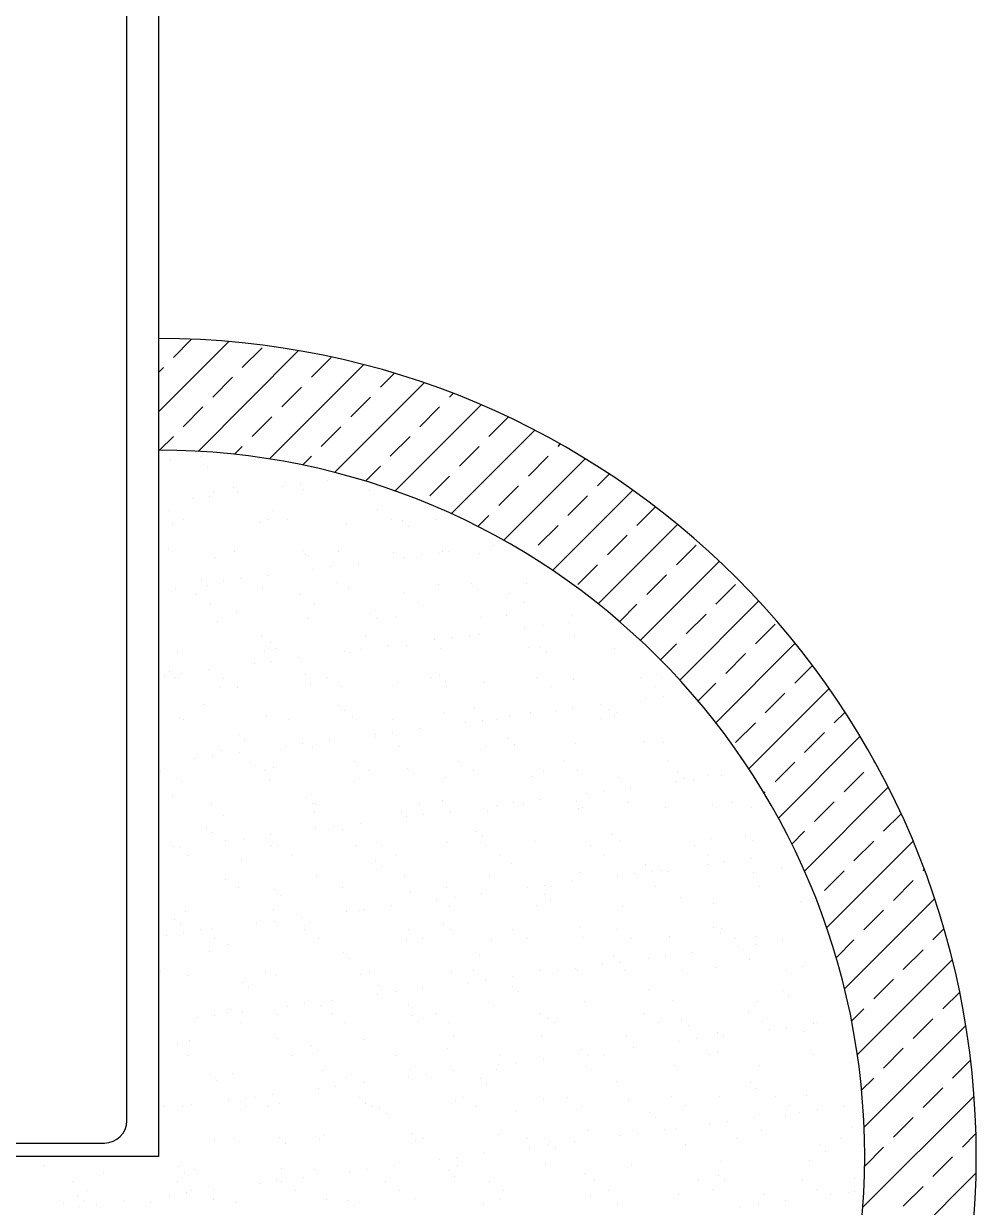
# Model space of a CAD drawing. Header units: inches. Extents: x 11.4 to 53.9, y 13.7 to 38.5.
# Drawn here: x 15.024 to 15.878, y 19.612 to 20.672 of the extents above; entities that cross this region are included whole.
import ezdxf

# ---------------------------------------------------------------- set-up
doc = ezdxf.new("R2010")
doc.units = ezdxf.units.IN
doc.header["$MEASUREMENT"] = 0
doc.layers.add('02', color=2, linetype='Continuous')
doc.layers.add('4', color=4, linetype='Continuous')

msp = doc.modelspace()

# ---------------------------------------------------------------- linework, layer by layer
at = {"layer": '02'}
for p, q in [((15.1167, 19.6892), (15.1167, 20.7411)), ((15.1584, 20.3727), (15.1748, 20.3891)), ((15.1451, 20.3241), (15.2081, 20.387)), ((15.1805, 20.2887), (15.2706, 20.3789)), ((15.2202, 20.3638), (15.2379, 20.3815)), ((15.2444, 20.2819), (15.3288, 20.3663)), ((15.2821, 20.355), (15.2998, 20.3727)), ((15.1451, 20.3594), (15.1495, 20.3638)), ((15.344, 20.3462), (15.3564, 20.3586)), ((15.1937, 20.3373), (15.2114, 20.355)), ((15.2556, 20.3285), (15.2733, 20.3462)), ((15.3029, 20.2697), (15.3832, 20.35)), ((15.3175, 20.3196), (15.3351, 20.3373)), ((15.4058, 20.3373), (15.4091, 20.3405)), ((15.1672, 20.3108), (15.1849, 20.3285)), ((15.3571, 20.2532), (15.4342, 20.3303)), ((15.3793, 20.3108), (15.397, 20.3285)), ((15.2291, 20.302), (15.2467, 20.3196)), ((15.4412, 20.302), (15.4585, 20.3193)), ((15.2909, 20.2931), (15.3086, 20.3108)), ((15.4074, 20.2328), (15.4822, 20.3076)), ((15.1461, 20.2897), (15.1584, 20.302)), ((15.2132, 20.2861), (15.2202, 20.2931)), ((15.3528, 20.2843), (15.3705, 20.302)), ((15.4147, 20.2755), (15.4324, 20.2931)), ((15.5031, 20.2931), (15.5051, 20.2952)), ((15.1561, 20.2816), (15.1561, 20.2816)), ((15.1824, 20.284), (15.1824, 20.284)), ((15.2347, 20.2826), (15.2347, 20.2826)), ((15.2742, 20.2764), (15.2821, 20.2843)), ((15.4543, 20.209), (15.5274, 20.2821)), ((15.4766, 20.2666), (15.4942, 20.2843)), ((15.1887, 20.2739), (15.1887, 20.2739)), ((15.2821, 20.274), (15.2821, 20.274)), ((15.3305, 20.262), (15.344, 20.2755)), ((15.2963, 20.2626), (15.2963, 20.2626)), ((15.3882, 20.2489), (15.4058, 20.2666)), ((15.5384, 20.2578), (15.549, 20.2684)), ((15.1942, 20.2516), (15.1942, 20.2516)), ((15.2123, 20.2566), (15.2123, 20.2566)), ((15.2155, 20.2519), (15.2155, 20.2519)), ((15.2563, 20.2573), (15.2563, 20.2573)), ((15.2719, 20.2593), (15.2719, 20.2593)), ((15.2752, 20.2545), (15.2752, 20.2545)), ((15.3341, 20.2539), (15.3341, 20.2539)), ((15.45, 20.2401), (15.4677, 20.2578)), ((15.4981, 20.1821), (15.57, 20.254)), ((15.1755, 20.2467), (15.1755, 20.2467)), ((15.1911, 20.2487), (15.1911, 20.2487)), ((15.5119, 20.2313), (15.5296, 20.2489)), ((15.5738, 20.2224), (15.5903, 20.239)), ((15.1547, 20.2358), (15.1547, 20.2358)), ((15.2481, 20.236), (15.2481, 20.236)), ((15.3416, 20.2362), (15.3416, 20.2362)), ((15.4313, 20.2213), (15.4412, 20.2313)), ((15.158, 20.2238), (15.158, 20.2238)), ((15.1674, 20.2278), (15.1674, 20.2278)), ((15.2365, 20.2248), (15.2365, 20.2248)), ((15.2439, 20.2276), (15.2439, 20.2276)), ((15.2608, 20.2279), (15.2608, 20.2279)), ((15.3133, 20.2245), (15.3133, 20.2245)), ((15.3542, 20.2281), (15.3542, 20.2281)), ((15.3639, 20.2266), (15.3639, 20.2266)), ((15.3695, 20.2215), (15.3695, 20.2215)), ((15.3943, 20.2274), (15.3943, 20.2274)), ((15.4854, 20.2047), (15.5031, 20.2224)), ((15.5389, 20.1522), (15.61, 20.2233)), ((15.5473, 20.1959), (15.5649, 20.2136)), ((15.1537, 20.2013), (15.1537, 20.2013)), ((15.2129, 20.1987), (15.2129, 20.1987)), ((15.2738, 20.2002), (15.2738, 20.2002)), ((15.2771, 20.1967), (15.2771, 20.1967)), ((15.3063, 20.1989), (15.3063, 20.1989)), ((15.3556, 20.1977), (15.3556, 20.1977)), ((15.3956, 20.1976), (15.3956, 20.1976)), ((15.3998, 20.1991), (15.3998, 20.1991)), ((15.4047, 20.1992), (15.4047, 20.1992)), ((15.4324, 20.1973), (15.4324, 20.1973)), ((15.4454, 20.2045), (15.4454, 20.2045)), ((15.6091, 20.1871), (15.6268, 20.2047)), ((15.1961, 20.1938), (15.1961, 20.1938)), ((15.2793, 20.1952), (15.2793, 20.1952)), ((15.3239, 20.1885), (15.3239, 20.1885)), ((15.3647, 20.1939), (15.3647, 20.1939)), ((15.3803, 20.1959), (15.3803, 20.1959)), ((15.5208, 20.1694), (15.5384, 20.1871)), ((15.5769, 20.1195), (15.6477, 20.1902)), ((15.2432, 20.1779), (15.2432, 20.1779)), ((15.2839, 20.1833), (15.2839, 20.1833)), ((15.2995, 20.1853), (15.2995, 20.1853)), ((15.5826, 20.1605), (15.6003, 20.1782)), ((15.1599, 20.166), (15.1599, 20.166)), ((15.1836, 20.1739), (15.1836, 20.1739)), ((15.1891, 20.1689), (15.1891, 20.1689)), ((15.2032, 20.1726), (15.2032, 20.1726)), ((15.2188, 20.1747), (15.2188, 20.1747)), ((15.2384, 20.167), (15.2384, 20.167)), ((15.3054, 20.1713), (15.3054, 20.1713)), ((15.3152, 20.1667), (15.3152, 20.1667)), ((15.3962, 20.1696), (15.3962, 20.1696)), ((15.4254, 20.1702), (15.4254, 20.1702)), ((15.431, 20.1652), (15.431, 20.1652)), ((15.4747, 20.1706), (15.4747, 20.1706)), ((15.6445, 20.1517), (15.6622, 20.1694)), ((15.1789, 20.1607), (15.1789, 20.1607)), ((15.2724, 20.1609), (15.2724, 20.1609)), ((15.3658, 20.161), (15.3658, 20.161)), ((15.4592, 20.1612), (15.4592, 20.1612)), ((15.6121, 20.0839), (15.6829, 20.1547)), ((15.1916, 20.1526), (15.1916, 20.1526)), ((15.2152, 20.1449), (15.2152, 20.1449)), ((15.285, 20.1528), (15.285, 20.1528)), ((15.3352, 20.1439), (15.3352, 20.1439)), ((15.3784, 20.153), (15.3784, 20.153)), ((15.4719, 20.1531), (15.4719, 20.1531)), ((15.5583, 20.1362), (15.5738, 20.1517)), ((15.198, 20.136), (15.198, 20.136)), ((15.279, 20.1389), (15.279, 20.1389)), ((15.3408, 20.1388), (15.3408, 20.1388)), ((15.3575, 20.1399), (15.3575, 20.1399)), ((15.4343, 20.1395), (15.4343, 20.1395)), ((15.4571, 20.1413), (15.4571, 20.1413)), ((15.5131, 20.1358), (15.5131, 20.1358)), ((15.5153, 20.1425), (15.5153, 20.1425)), ((15.618, 20.1252), (15.6357, 20.1429)), ((15.6799, 20.1164), (15.6975, 20.134)), ((15.2371, 20.1236), (15.2371, 20.1236)), ((15.3306, 20.1238), (15.3306, 20.1238)), ((15.424, 20.124), (15.424, 20.124)), ((15.4324, 20.1251), (15.4324, 20.1251)), ((15.4731, 20.1305), (15.4731, 20.1305)), ((15.4887, 20.1325), (15.4887, 20.1325)), ((15.5174, 20.1241), (15.5174, 20.1241)), ((15.2451, 20.1176), (15.2451, 20.1176)), ((15.2506, 20.1125), (15.2506, 20.1125)), ((15.3516, 20.1145), (15.3516, 20.1145)), ((15.3669, 20.1149), (15.3669, 20.1149)), ((15.3923, 20.1199), (15.3923, 20.1199)), ((15.3981, 20.1118), (15.3981, 20.1118)), ((15.408, 20.1219), (15.408, 20.1219)), ((15.4766, 20.1128), (15.4766, 20.1128)), ((15.4869, 20.1139), (15.4869, 20.1139)), ((15.5534, 20.1124), (15.5534, 20.1124)), ((15.5948, 20.1021), (15.6091, 20.1164)), ((15.6444, 20.0456), (15.7156, 20.1168)), ((15.1618, 20.1082), (15.1618, 20.1082)), ((15.2403, 20.1092), (15.2403, 20.1092)), ((15.2708, 20.1039), (15.2708, 20.1039)), ((15.3116, 20.1092), (15.3116, 20.1092)), ((15.3171, 20.1089), (15.3171, 20.1089)), ((15.3272, 20.1113), (15.3272, 20.1113)), ((15.4925, 20.1088), (15.4925, 20.1088)), ((15.6533, 20.0898), (15.671, 20.1075)), ((15.1549, 20.0912), (15.1549, 20.0912)), ((15.1901, 20.0932), (15.1901, 20.0932)), ((15.2308, 20.0986), (15.2308, 20.0986)), ((15.2465, 20.1006), (15.2465, 20.1006)), ((15.7152, 20.081), (15.7311, 20.0969)), ((15.1501, 20.088), (15.1501, 20.088)), ((15.1604, 20.0862), (15.1604, 20.0862)), ((15.1657, 20.09), (15.1657, 20.09)), ((15.2032, 20.0856), (15.2032, 20.0856)), ((15.2767, 20.0886), (15.2767, 20.0886)), ((15.2809, 20.0811), (15.2809, 20.0811)), ((15.2966, 20.0857), (15.2966, 20.0857)), ((15.3594, 20.0821), (15.3594, 20.0821)), ((15.39, 20.0859), (15.39, 20.0859)), ((15.3967, 20.0876), (15.3967, 20.0876)), ((15.4023, 20.0825), (15.4023, 20.0825)), ((15.4362, 20.0817), (15.4362, 20.0817)), ((15.4834, 20.0861), (15.4834, 20.0861)), ((15.5172, 20.0847), (15.5172, 20.0847)), ((15.5769, 20.0862), (15.5769, 20.0862)), ((15.5957, 20.0857), (15.5957, 20.0857)), ((15.6286, 20.0651), (15.6445, 20.081)), ((15.1999, 20.0782), (15.1999, 20.0782)), ((15.2158, 20.0775), (15.2158, 20.0775)), ((15.3092, 20.0777), (15.3092, 20.0777)), ((15.4027, 20.0778), (15.4027, 20.0778)), ((15.4961, 20.078), (15.4961, 20.078)), ((15.5895, 20.0782), (15.5895, 20.0782)), ((15.6215, 20.0724), (15.6215, 20.0724)), ((15.6739, 20.0044), (15.7459, 20.0764)), ((15.6887, 20.0545), (15.7064, 20.0722)), ((15.1865, 20.0623), (15.1865, 20.0623)), ((15.3066, 20.0612), (15.3066, 20.0612)), ((15.5408, 20.0617), (15.5408, 20.0617)), ((15.5815, 20.0671), (15.5815, 20.0671)), ((15.5971, 20.0691), (15.5971, 20.0691)), ((15.1637, 20.0504), (15.1637, 20.0504)), ((15.1679, 20.0483), (15.1679, 20.0483)), ((15.2422, 20.0514), (15.2422, 20.0514)), ((15.2614, 20.0485), (15.2614, 20.0485)), ((15.3121, 20.0562), (15.3121, 20.0562)), ((15.319, 20.0511), (15.319, 20.0511)), ((15.3548, 20.0487), (15.3548, 20.0487)), ((15.4, 20.054), (15.4, 20.054)), ((15.4284, 20.0586), (15.4284, 20.0586)), ((15.4482, 20.0488), (15.4482, 20.0488)), ((15.46, 20.0511), (15.46, 20.0511)), ((15.4785, 20.055), (15.4785, 20.055)), ((15.5008, 20.0565), (15.5008, 20.0565)), ((15.5164, 20.0585), (15.5164, 20.0585)), ((15.5416, 20.049), (15.5416, 20.049)), ((15.5484, 20.0575), (15.5484, 20.0575)), ((15.5539, 20.0525), (15.5539, 20.0525)), ((15.5552, 20.0546), (15.5552, 20.0546)), ((15.6351, 20.0492), (15.6351, 20.0492)), ((15.7506, 20.0456), (15.7602, 20.0552)), ((15.3793, 20.0405), (15.3793, 20.0405)), ((15.42, 20.0458), (15.42, 20.0458)), ((15.4356, 20.0479), (15.4356, 20.0479)), ((15.6622, 20.028), (15.6799, 20.0456)), ((15.2164, 20.0349), (15.2164, 20.0349)), ((15.2219, 20.0298), (15.2219, 20.0298)), ((15.2985, 20.0298), (15.2985, 20.0298)), ((15.3382, 20.0322), (15.3382, 20.0322)), ((15.3393, 20.0352), (15.3393, 20.0352)), ((15.3549, 20.0372), (15.3549, 20.0372)), ((15.4582, 20.0312), (15.4582, 20.0312)), ((15.5191, 20.0268), (15.5191, 20.0268)), ((15.58, 20.0286), (15.58, 20.0286)), ((15.5976, 20.0278), (15.5976, 20.0278)), ((15.7005, 19.9602), (15.7737, 20.0335)), ((15.724, 20.0191), (15.7417, 20.0368)), ((15.2017, 20.0204), (15.2017, 20.0204)), ((15.2178, 20.0192), (15.2178, 20.0192)), ((15.2585, 20.0246), (15.2585, 20.0246)), ((15.2741, 20.0266), (15.2741, 20.0266)), ((15.2828, 20.0233), (15.2828, 20.0233)), ((15.3613, 20.0243), (15.3613, 20.0243)), ((15.438, 20.0239), (15.438, 20.0239)), ((15.4638, 20.0261), (15.4638, 20.0261)), ((15.1777, 20.0139), (15.1777, 20.0139)), ((15.1934, 20.016), (15.1934, 20.016)), ((15.2274, 20.0104), (15.2274, 20.0104)), ((15.248, 20.0059), (15.248, 20.0059)), ((15.3208, 20.0106), (15.3208, 20.0106)), ((15.4142, 20.0108), (15.4142, 20.0108)), ((15.5077, 20.011), (15.5077, 20.011)), ((15.6011, 20.0111), (15.6011, 20.0111)), ((15.6975, 19.9926), (15.7152, 20.0103)), ((15.7859, 20.0103), (15.7866, 20.011)), ((15.1466, 20.0022), (15.1466, 20.0022)), ((15.24, 20.0024), (15.24, 20.0024)), ((15.3335, 20.0026), (15.3335, 20.0026)), ((15.368, 20.0049), (15.368, 20.0049)), ((15.3736, 19.9998), (15.3736, 19.9998)), ((15.4019, 19.9962), (15.4019, 19.9962)), ((15.4269, 20.0027), (15.4269, 20.0027)), ((15.4804, 19.9972), (15.4804, 19.9972)), ((15.4899, 20.0022), (15.4899, 20.0022)), ((15.5203, 20.0029), (15.5203, 20.0029)), ((15.5571, 19.9968), (15.5571, 19.9968)), ((15.6099, 20.0012), (15.6099, 20.0012)), ((15.6154, 19.9961), (15.6154, 19.9961)), ((15.6248, 19.9951), (15.6248, 19.9951)), ((15.6382, 19.9997), (15.6382, 19.9997)), ((15.6492, 19.9983), (15.6492, 19.9983)), ((15.7594, 19.9838), (15.7771, 20.0014)), ((15.1656, 19.9926), (15.1656, 19.9926)), ((15.2441, 19.9936), (15.2441, 19.9936)), ((15.3208, 19.9932), (15.3208, 19.9932)), ((15.544, 19.9845), (15.544, 19.9845)), ((15.5684, 19.9877), (15.5684, 19.9877)), ((15.6092, 19.9931), (15.6092, 19.9931)), ((15.7238, 19.9128), (15.7989, 19.9879)), ((15.1578, 19.9796), (15.1578, 19.9796)), ((15.2779, 19.9786), (15.2779, 19.9786)), ((15.3997, 19.9759), (15.3997, 19.9759)), ((15.4633, 19.9738), (15.4633, 19.9738)), ((15.4877, 19.9771), (15.4877, 19.9771)), ((15.5197, 19.9749), (15.5197, 19.9749)), ((15.5284, 19.9824), (15.5284, 19.9824)), ((15.5659, 19.9739), (15.5659, 19.9739)), ((15.6593, 19.974), (15.6593, 19.974)), ((15.6876, 19.9827), (15.6887, 19.9838)), ((15.7329, 19.9573), (15.7506, 19.9749)), ((15.1922, 19.9732), (15.1922, 19.9732)), ((15.2834, 19.9735), (15.2834, 19.9735)), ((15.2847, 19.9655), (15.2847, 19.9655)), ((15.2856, 19.9734), (15.2856, 19.9734)), ((15.3632, 19.9665), (15.3632, 19.9665)), ((15.379, 19.9735), (15.379, 19.9735)), ((15.3825, 19.9632), (15.3825, 19.9632)), ((15.4069, 19.9664), (15.4069, 19.9664)), ((15.4399, 19.9661), (15.4399, 19.9661)), ((15.4477, 19.9718), (15.4477, 19.9718)), ((15.4724, 19.9737), (15.4724, 19.9737)), ((15.521, 19.969), (15.521, 19.969)), ((15.5252, 19.9698), (15.5252, 19.9698)), ((15.5995, 19.97), (15.5995, 19.97)), ((15.6415, 19.9722), (15.6415, 19.9722)), ((15.6762, 19.9697), (15.6762, 19.9697)), ((15.7948, 19.9484), (15.8104, 19.9641)), ((15.2036, 19.9626), (15.2036, 19.9626)), ((15.3018, 19.9526), (15.3018, 19.9526)), ((15.3262, 19.9558), (15.3262, 19.9558)), ((15.3669, 19.9612), (15.3669, 19.9612)), ((15.1877, 19.9522), (15.1877, 19.9522)), ((15.1932, 19.9472), (15.1932, 19.9472)), ((15.2454, 19.9452), (15.2454, 19.9452)), ((15.2862, 19.9505), (15.2862, 19.9505)), ((15.3095, 19.9496), (15.3095, 19.9496)), ((15.4295, 19.9485), (15.4295, 19.9485)), ((15.4351, 19.9435), (15.4351, 19.9435)), ((15.5513, 19.9459), (15.5513, 19.9459)), ((15.6714, 19.9449), (15.6714, 19.9449)), ((15.7125, 19.9369), (15.724, 19.9484)), ((15.1582, 19.9351), (15.1582, 19.9351)), ((15.1647, 19.9345), (15.1647, 19.9345)), ((15.2054, 19.9399), (15.2054, 19.9399)), ((15.221, 19.942), (15.221, 19.942)), ((15.246, 19.9358), (15.246, 19.9358)), ((15.2516, 19.9353), (15.2516, 19.9353)), ((15.3227, 19.9354), (15.3227, 19.9354)), ((15.345, 19.9355), (15.345, 19.9355)), ((15.4038, 19.9384), (15.4038, 19.9384)), ((15.4385, 19.9357), (15.4385, 19.9357)), ((15.4823, 19.9394), (15.4823, 19.9394)), ((15.5319, 19.9358), (15.5319, 19.9358)), ((15.559, 19.939), (15.559, 19.939)), ((15.6253, 19.936), (15.6253, 19.936)), ((15.6401, 19.9419), (15.6401, 19.9419)), ((15.6769, 19.9398), (15.6769, 19.9398)), ((15.7437, 19.862), (15.8212, 19.9395)), ((15.7682, 19.9219), (15.7859, 19.9396)), ((15.1709, 19.9271), (15.1709, 19.9271)), ((15.2193, 19.9232), (15.2193, 19.9232)), ((15.2643, 19.9273), (15.2643, 19.9273)), ((15.3393, 19.9222), (15.3393, 19.9222)), ((15.3577, 19.9274), (15.3577, 19.9274)), ((15.4511, 19.9276), (15.4511, 19.9276)), ((15.5445, 19.9278), (15.5445, 19.9278)), ((15.638, 19.9279), (15.638, 19.9279)), ((15.6524, 19.9211), (15.6524, 19.9211)), ((15.6768, 19.9243), (15.6768, 19.9243)), ((15.3449, 19.9171), (15.3449, 19.9171)), ((15.4612, 19.9196), (15.4612, 19.9196)), ((15.5229, 19.9112), (15.5229, 19.9112)), ((15.5717, 19.9104), (15.5717, 19.9104)), ((15.5812, 19.9185), (15.5812, 19.9185)), ((15.5867, 19.9135), (15.5867, 19.9135)), ((15.5961, 19.9137), (15.5961, 19.9137)), ((15.6014, 19.9122), (15.6014, 19.9122)), ((15.6368, 19.919), (15.6368, 19.919)), ((15.6781, 19.9119), (15.6781, 19.9119)), ((15.703, 19.9159), (15.703, 19.9159)), ((15.7417, 19.8954), (15.7594, 19.9131)), ((15.8301, 19.9131), (15.8312, 19.9142)), ((15.2055, 19.9048), (15.2055, 19.9048)), ((15.2866, 19.9077), (15.2866, 19.9077)), ((15.3651, 19.9087), (15.3651, 19.9087)), ((15.4418, 19.9083), (15.4418, 19.9083)), ((15.4909, 19.8998), (15.4909, 19.8998)), ((15.5153, 19.903), (15.5153, 19.903)), ((15.5561, 19.9084), (15.5561, 19.9084)), ((15.8036, 19.8865), (15.8213, 19.9042)), ((15.2164, 19.8981), (15.2164, 19.8981)), ((15.2492, 19.8959), (15.2492, 19.8959)), ((15.2547, 19.8908), (15.2547, 19.8908)), ((15.3098, 19.8982), (15.3098, 19.8982)), ((15.371, 19.8932), (15.371, 19.8932)), ((15.4032, 19.8984), (15.4032, 19.8984)), ((15.4102, 19.8892), (15.4102, 19.8892)), ((15.4346, 19.8924), (15.4346, 19.8924)), ((15.4753, 19.8978), (15.4753, 19.8978)), ((15.491, 19.8922), (15.491, 19.8922)), ((15.4967, 19.8986), (15.4967, 19.8986)), ((15.5901, 19.8988), (15.5901, 19.8988)), ((15.6128, 19.8895), (15.6128, 19.8895)), ((15.6835, 19.8989), (15.6835, 19.8989)), ((15.3294, 19.8785), (15.3294, 19.8785)), ((15.3538, 19.8818), (15.3538, 19.8818)), ((15.3946, 19.8871), (15.3946, 19.8871)), ((15.4056, 19.8806), (15.4056, 19.8806)), ((15.4842, 19.8816), (15.4842, 19.8816)), ((15.4966, 19.8871), (15.4966, 19.8871)), ((15.5609, 19.8812), (15.5609, 19.8812)), ((15.6419, 19.8841), (15.6419, 19.8841)), ((15.7205, 19.8851), (15.7205, 19.8851)), ((15.7329, 19.8885), (15.7329, 19.8885)), ((15.7597, 19.8073), (15.8404, 19.888)), ((15.159, 19.8696), (15.159, 19.8696)), ((15.1694, 19.877), (15.1694, 19.877)), ((15.2479, 19.878), (15.2479, 19.878)), ((15.2487, 19.8679), (15.2487, 19.8679)), ((15.2731, 19.8711), (15.2731, 19.8711)), ((15.3138, 19.8765), (15.3138, 19.8765)), ((15.3246, 19.8776), (15.3246, 19.8776)), ((15.7771, 19.86), (15.7948, 19.8777)), ((15.1645, 19.8645), (15.1645, 19.8645)), ((15.1679, 19.8573), (15.1679, 19.8573)), ((15.1824, 19.86), (15.1824, 19.86)), ((15.1923, 19.8605), (15.1923, 19.8605)), ((15.2331, 19.8659), (15.2331, 19.8659)), ((15.2759, 19.8602), (15.2759, 19.8602)), ((15.2808, 19.8669), (15.2808, 19.8669)), ((15.3693, 19.8604), (15.3693, 19.8604)), ((15.4008, 19.8659), (15.4008, 19.8659)), ((15.4064, 19.8608), (15.4064, 19.8608)), ((15.4627, 19.8605), (15.4627, 19.8605)), ((15.5226, 19.8632), (15.5226, 19.8632)), ((15.5561, 19.8607), (15.5561, 19.8607)), ((15.6427, 19.8622), (15.6427, 19.8622)), ((15.6496, 19.8609), (15.6496, 19.8609)), ((15.743, 19.861), (15.743, 19.861)), ((15.8389, 19.8512), (15.8488, 19.8611)), ((15.1523, 19.8552), (15.1523, 19.8552)), ((15.1951, 19.852), (15.1951, 19.852)), ((15.2074, 19.847), (15.2074, 19.847)), ((15.2885, 19.8521), (15.2885, 19.8521)), ((15.367, 19.8509), (15.367, 19.8509)), ((15.3819, 19.8523), (15.3819, 19.8523)), ((15.4437, 19.8505), (15.4437, 19.8505)), ((15.4754, 19.8525), (15.4754, 19.8525)), ((15.5247, 19.8534), (15.5247, 19.8534)), ((15.5688, 19.8526), (15.5688, 19.8526)), ((15.6033, 19.8544), (15.6033, 19.8544)), ((15.6482, 19.8571), (15.6482, 19.8571)), ((15.6622, 19.8528), (15.6622, 19.8528)), ((15.68, 19.8541), (15.68, 19.8541)), ((15.6801, 19.847), (15.6801, 19.847)), ((15.7045, 19.8503), (15.7045, 19.8503)), ((15.7452, 19.8556), (15.7452, 19.8556)), ((15.7522, 19.8352), (15.7682, 19.8512)), ((15.1906, 19.8406), (15.1906, 19.8406)), ((15.3107, 19.8395), (15.3107, 19.8395)), ((15.4325, 19.8369), (15.4325, 19.8369)), ((15.5994, 19.8364), (15.5994, 19.8364)), ((15.6237, 19.8396), (15.6237, 19.8396)), ((15.6645, 19.845), (15.6645, 19.845)), ((15.8124, 19.8247), (15.8301, 19.8423)), ((15.3162, 19.8345), (15.3162, 19.8345)), ((15.5186, 19.8258), (15.5186, 19.8258)), ((15.543, 19.829), (15.543, 19.829)), ((15.5525, 19.8359), (15.5525, 19.8359)), ((15.558, 19.8308), (15.558, 19.8308)), ((15.5837, 19.8344), (15.5837, 19.8344)), ((15.6438, 19.8263), (15.6438, 19.8263)), ((15.6743, 19.8332), (15.6743, 19.8332)), ((15.7224, 19.8273), (15.7224, 19.8273)), ((15.7712, 19.7481), (15.8563, 19.8332)), ((15.1472, 19.8228), (15.1472, 19.8228)), ((15.1712, 19.8192), (15.1712, 19.8192)), ((15.2406, 19.823), (15.2406, 19.823)), ((15.2498, 19.8202), (15.2498, 19.8202)), ((15.3265, 19.8198), (15.3265, 19.8198)), ((15.334, 19.8231), (15.334, 19.8231)), ((15.4075, 19.8228), (15.4075, 19.8228)), ((15.4275, 19.8233), (15.4275, 19.8233)), ((15.4378, 19.8151), (15.4378, 19.8151)), ((15.4622, 19.8184), (15.4622, 19.8184)), ((15.4861, 19.8238), (15.4861, 19.8238)), ((15.503, 19.8237), (15.503, 19.8237)), ((15.5209, 19.8235), (15.5209, 19.8235)), ((15.5628, 19.8234), (15.5628, 19.8234)), ((15.6143, 19.8236), (15.6143, 19.8236)), ((15.7077, 19.8238), (15.7077, 19.8238)), ((15.7859, 19.7982), (15.8036, 19.8158)), ((15.2205, 19.8132), (15.2205, 19.8132)), ((15.226, 19.8081), (15.226, 19.8081)), ((15.3423, 19.8106), (15.3423, 19.8106)), ((15.3571, 19.8045), (15.3571, 19.8045)), ((15.3815, 19.8077), (15.3815, 19.8077)), ((15.4222, 19.8131), (15.4222, 19.8131)), ((15.4623, 19.8095), (15.4623, 19.8095)), ((15.4679, 19.8045), (15.4679, 19.8045)), ((15.5841, 19.8069), (15.5841, 19.8069)), ((15.7042, 19.8058), (15.7042, 19.8058)), ((15.8478, 19.7893), (15.8629, 19.8044)), ((15.2763, 19.7939), (15.2763, 19.7939)), ((15.3007, 19.7971), (15.3007, 19.7971)), ((15.3415, 19.8025), (15.3415, 19.8025)), ((15.5266, 19.7956), (15.5266, 19.7956)), ((15.6052, 19.7966), (15.6052, 19.7966)), ((15.6819, 19.7963), (15.6819, 19.7963)), ((15.7097, 19.8008), (15.7097, 19.8008)), ((15.1956, 19.7833), (15.1956, 19.7833)), ((15.2067, 19.7849), (15.2067, 19.7849)), ((15.2093, 19.7892), (15.2093, 19.7892)), ((15.22, 19.7865), (15.22, 19.7865)), ((15.2521, 19.7842), (15.2521, 19.7842)), ((15.2607, 19.7918), (15.2607, 19.7918)), ((15.2903, 19.7921), (15.2903, 19.7921)), ((15.3001, 19.7851), (15.3001, 19.7851)), ((15.3689, 19.7931), (15.3689, 19.7931)), ((15.3721, 19.7832), (15.3721, 19.7832)), ((15.3935, 19.7852), (15.3935, 19.7852)), ((15.4456, 19.7927), (15.4456, 19.7927)), ((15.4869, 19.7854), (15.4869, 19.7854)), ((15.5804, 19.7856), (15.5804, 19.7856)), ((15.6738, 19.7858), (15.6738, 19.7858)), ((15.7661, 19.7783), (15.7771, 19.7893)), ((15.18, 19.7812), (15.18, 19.7812)), ((15.2193, 19.7768), (15.2193, 19.7768)), ((15.3127, 19.777), (15.3127, 19.777)), ((15.3777, 19.7781), (15.3777, 19.7781)), ((15.4062, 19.7772), (15.4062, 19.7772)), ((15.494, 19.7805), (15.494, 19.7805)), ((15.4996, 19.7774), (15.4996, 19.7774)), ((15.593, 19.7775), (15.593, 19.7775)), ((15.614, 19.7795), (15.614, 19.7795)), ((15.6195, 19.7744), (15.6195, 19.7744)), ((15.6864, 19.7777), (15.6864, 19.7777)), ((15.7078, 19.773), (15.7078, 19.773)), ((15.7322, 19.7762), (15.7322, 19.7762)), ((15.7358, 19.7769), (15.7358, 19.7769)), ((15.7773, 19.6834), (15.8683, 19.7745)), ((15.8213, 19.7628), (15.8389, 19.7805)), ((15.2517, 19.7624), (15.2517, 19.7624)), ((15.3284, 19.762), (15.3284, 19.762)), ((15.4094, 19.7649), (15.4094, 19.7649)), ((15.488, 19.7659), (15.488, 19.7659)), ((15.5647, 19.7656), (15.5647, 19.7656)), ((15.627, 19.7624), (15.627, 19.7624)), ((15.6457, 19.7685), (15.6457, 19.7685)), ((15.6514, 19.7656), (15.6514, 19.7656)), ((15.6922, 19.771), (15.6922, 19.771)), ((15.7243, 19.7695), (15.7243, 19.7695)), ((15.1619, 19.7579), (15.1619, 19.7579)), ((15.1731, 19.7614), (15.1731, 19.7614)), ((15.282, 19.7569), (15.282, 19.7569)), ((15.2875, 19.7518), (15.2875, 19.7518)), ((15.4038, 19.7542), (15.4038, 19.7542)), ((15.5238, 19.7532), (15.5238, 19.7532)), ((15.5707, 19.755), (15.5707, 19.755)), ((15.6114, 19.7603), (15.6114, 19.7603)), ((15.7948, 19.7363), (15.8124, 19.754)), ((15.1714, 19.7477), (15.1714, 19.7477)), ((15.2649, 19.7478), (15.2649, 19.7478)), ((15.3583, 19.748), (15.3583, 19.748)), ((15.4517, 19.7482), (15.4517, 19.7482)), ((15.4655, 19.7411), (15.4655, 19.7411)), ((15.4899, 19.7443), (15.4899, 19.7443)), ((15.5293, 19.7481), (15.5293, 19.7481)), ((15.5451, 19.7483), (15.5451, 19.7483)), ((15.6385, 19.7485), (15.6385, 19.7485)), ((15.6456, 19.7505), (15.6456, 19.7505)), ((15.732, 19.7487), (15.732, 19.7487)), ((15.7648, 19.7414), (15.7648, 19.7414)), ((15.7657, 19.7495), (15.7657, 19.7495)), ((15.7712, 19.7444), (15.7712, 19.7444)), ((15.8566, 19.7274), (15.8727, 19.7435)), ((15.1918, 19.7305), (15.1918, 19.7305)), ((15.2112, 19.7314), (15.2112, 19.7314)), ((15.2922, 19.7343), (15.2922, 19.7343)), ((15.3708, 19.7353), (15.3708, 19.7353)), ((15.3848, 19.7305), (15.3848, 19.7305)), ((15.4091, 19.7337), (15.4091, 19.7337)), ((15.4475, 19.7349), (15.4475, 19.7349)), ((15.4499, 19.7391), (15.4499, 19.7391)), ((15.5285, 19.7378), (15.5285, 19.7378)), ((15.607, 19.7388), (15.607, 19.7388)), ((15.6838, 19.7385), (15.6838, 19.7385)), ((15.1973, 19.7255), (15.1973, 19.7255)), ((15.304, 19.7199), (15.304, 19.7199)), ((15.3136, 19.7279), (15.3136, 19.7279)), ((15.3284, 19.7231), (15.3284, 19.7231)), ((15.3691, 19.7284), (15.3691, 19.7284)), ((15.4336, 19.7268), (15.4336, 19.7268)), ((15.4392, 19.7218), (15.4392, 19.7218)), ((15.5554, 19.7242), (15.5554, 19.7242)), ((15.6755, 19.7232), (15.6755, 19.7232)), ((15.775, 19.7165), (15.7859, 19.7274)), ((15.2232, 19.7092), (15.2232, 19.7092)), ((15.2309, 19.7098), (15.2309, 19.7098)), ((15.2476, 19.7124), (15.2476, 19.7124)), ((15.2884, 19.7178), (15.2884, 19.7178)), ((15.3243, 19.7099), (15.3243, 19.7099)), ((15.4177, 19.7101), (15.4177, 19.7101)), ((15.5112, 19.7103), (15.5112, 19.7103)), ((15.6046, 19.7105), (15.6046, 19.7105)), ((15.6476, 19.7107), (15.6476, 19.7107)), ((15.681, 19.7181), (15.681, 19.7181)), ((15.698, 19.7106), (15.698, 19.7106)), ((15.7261, 19.7117), (15.7261, 19.7117)), ((15.7762, 19.6117), (15.8758, 19.7113)), ((15.8301, 19.7009), (15.8478, 19.7186)), ((15.1501, 19.7015), (15.1501, 19.7015)), ((15.1669, 19.7018), (15.1669, 19.7018)), ((15.175, 19.7036), (15.175, 19.7036)), ((15.2076, 19.7072), (15.2076, 19.7072)), ((15.2234, 19.7015), (15.2234, 19.7015)), ((15.2435, 19.7017), (15.2435, 19.7017)), ((15.2535, 19.7046), (15.2535, 19.7046)), ((15.3303, 19.7042), (15.3303, 19.7042)), ((15.337, 19.7019), (15.337, 19.7019)), ((15.3434, 19.7005), (15.3434, 19.7005)), ((15.4113, 19.7071), (15.4113, 19.7071)), ((15.4304, 19.7021), (15.4304, 19.7021)), ((15.4898, 19.7081), (15.4898, 19.7081)), ((15.5238, 19.7022), (15.5238, 19.7022)), ((15.5666, 19.7078), (15.5666, 19.7078)), ((15.6172, 19.7024), (15.6172, 19.7024)), ((15.7107, 19.7026), (15.7107, 19.7026)), ((15.7354, 19.699), (15.7354, 19.699)), ((15.7598, 19.7022), (15.7598, 19.7022)), ((15.349, 19.6955), (15.349, 19.6955)), ((15.4653, 19.6979), (15.4653, 19.6979)), ((15.5853, 19.6968), (15.5853, 19.6968)), ((15.5908, 19.6918), (15.5908, 19.6918)), ((15.6547, 19.6883), (15.6547, 19.6883)), ((15.6791, 19.6916), (15.6791, 19.6916)), ((15.7071, 19.6942), (15.7071, 19.6942)), ((15.7198, 19.6969), (15.7198, 19.6969)), ((15.8036, 19.6744), (15.8213, 19.6921)), ((15.3726, 19.6775), (15.3726, 19.6775)), ((15.4494, 19.6771), (15.4494, 19.6771)), ((15.5304, 19.68), (15.5304, 19.68)), ((15.5739, 19.6777), (15.5739, 19.6777)), ((15.5983, 19.6809), (15.5983, 19.6809)), ((15.6089, 19.681), (15.6089, 19.681)), ((15.6391, 19.6863), (15.6391, 19.6863)), ((15.6857, 19.6807), (15.6857, 19.6807)), ((15.7667, 19.6836), (15.7667, 19.6836)), ((15.8655, 19.6656), (15.8775, 19.6776)), ((13.6909, 19.6692), (15.0967, 19.6692)), ((15.1957, 19.6725), (15.1957, 19.6725)), ((15.2131, 19.6735), (15.2131, 19.6735)), ((15.2533, 19.6742), (15.2533, 19.6742)), ((15.2588, 19.6691), (15.2588, 19.6691)), ((15.2891, 19.6727), (15.2891, 19.6727)), ((15.2941, 19.6765), (15.2941, 19.6765)), ((15.3751, 19.6715), (15.3751, 19.6715)), ((15.3825, 19.6729), (15.3825, 19.6729)), ((15.4759, 19.673), (15.4759, 19.673)), ((15.4932, 19.6671), (15.4932, 19.6671)), ((15.4951, 19.6705), (15.4951, 19.6705)), ((15.5176, 19.6703), (15.5176, 19.6703)), ((15.5583, 19.6757), (15.5583, 19.6757)), ((15.6169, 19.6679), (15.6169, 19.6679)), ((15.6628, 19.6734), (15.6628, 19.6734)), ((15.737, 19.6668), (15.737, 19.6668)), ((15.7562, 19.6736), (15.7562, 19.6736)), ((15.4124, 19.6565), (15.4124, 19.6565)), ((15.4368, 19.6597), (15.4368, 19.6597)), ((15.4776, 19.665), (15.4776, 19.665)), ((15.5006, 19.6654), (15.5006, 19.6654)), ((15.7425, 19.6618), (15.7425, 19.6618)), ((15.7778, 19.6486), (15.7948, 19.6656)), ((15.8389, 19.6391), (15.8566, 19.6567)), ((15.043, 19.6489), (15.043, 19.6489)), ((15.1631, 19.6479), (15.1631, 19.6479)), ((15.1769, 19.6458), (15.1769, 19.6458)), ((15.2554, 19.6468), (15.2554, 19.6468)), ((15.2849, 19.6452), (15.2849, 19.6452)), ((15.3317, 19.6458), (15.3317, 19.6458)), ((15.3561, 19.649), (15.3561, 19.649)), ((15.3968, 19.6544), (15.3968, 19.6544)), ((15.4132, 19.6493), (15.4132, 19.6493)), ((15.4917, 19.6503), (15.4917, 19.6503)), ((15.5685, 19.65), (15.5685, 19.65)), ((15.6495, 19.6529), (15.6495, 19.6529)), ((15.728, 19.6539), (15.728, 19.6539)), ((15.0959, 19.6429), (15.0959, 19.6429)), ((15.1686, 19.6428), (15.1686, 19.6428)), ((15.2509, 19.6352), (15.2509, 19.6352)), ((15.2551, 19.6347), (15.2551, 19.6347)), ((15.2753, 19.6384), (15.2753, 19.6384)), ((15.316, 19.6438), (15.316, 19.6438)), ((15.3485, 19.6348), (15.3485, 19.6348)), ((15.4049, 19.6442), (15.4049, 19.6442)), ((15.4105, 19.6391), (15.4105, 19.6391)), ((15.442, 19.635), (15.442, 19.635)), ((15.5267, 19.6415), (15.5267, 19.6415)), ((15.5354, 19.6352), (15.5354, 19.6352)), ((15.6288, 19.6353), (15.6288, 19.6353)), ((15.6468, 19.6405), (15.6468, 19.6405)), ((15.6523, 19.6354), (15.6523, 19.6354)), ((15.7222, 19.6355), (15.7222, 19.6355)), ((15.7649, 19.5296), (15.8777, 19.6424)), ((15.7686, 19.6378), (15.7686, 19.6378)), ((15.0683, 19.6343), (15.0683, 19.6343)), ((15.0809, 19.6263), (15.0809, 19.6263)), ((15.1617, 19.6345), (15.1617, 19.6345)), ((15.1702, 19.6246), (15.1702, 19.6246)), ((15.1743, 19.6264), (15.1743, 19.6264)), ((15.1945, 19.6278), (15.1945, 19.6278)), ((15.2353, 19.6331), (15.2353, 19.6331)), ((15.2678, 19.6266), (15.2678, 19.6266)), ((15.3612, 19.6268), (15.3612, 19.6268)), ((15.4546, 19.6269), (15.4546, 19.6269)), ((15.548, 19.6271), (15.548, 19.6271)), ((15.6415, 19.6273), (15.6415, 19.6273)), ((15.7349, 19.6274), (15.7349, 19.6274)), ((15.7631, 19.6249), (15.7631, 19.6249)), ((15.7686, 19.6258), (15.7686, 19.6258)), ((15.8124, 19.6125), (15.8301, 19.6302)), ((15.0597, 19.6151), (15.0597, 19.6151)), ((15.0729, 19.6215), (15.0729, 19.6215)), ((15.0784, 19.6165), (15.0784, 19.6165)), ((15.0894, 19.6139), (15.0894, 19.6139)), ((15.1138, 19.6171), (15.1138, 19.6171)), ((15.1382, 19.6161), (15.1382, 19.6161)), ((15.1545, 19.6225), (15.1545, 19.6225)), ((15.1947, 19.6189), (15.1947, 19.6189)), ((15.215, 19.6157), (15.215, 19.6157)), ((15.296, 19.6187), (15.296, 19.6187)), ((15.3148, 19.6178), (15.3148, 19.6178)), ((15.3745, 19.6197), (15.3745, 19.6197)), ((15.4366, 19.6152), (15.4366, 19.6152)), ((15.4513, 19.6193), (15.4513, 19.6193)), ((15.5323, 19.6222), (15.5323, 19.6222)), ((15.5566, 19.6142), (15.5566, 19.6142)), ((15.6108, 19.6232), (15.6108, 19.6232)), ((15.6823, 19.6143), (15.6823, 19.6143)), ((15.6876, 19.6228), (15.6876, 19.6228)), ((15.7067, 19.6175), (15.7067, 19.6175)), ((15.7475, 19.6229), (15.7475, 19.6229)), ((15.0738, 19.6119), (15.0738, 19.6119)), ((15.3203, 19.6128), (15.3203, 19.6128)), ((15.6667, 19.6123), (15.6667, 19.6123))]:
    msp.add_line(p, q, dxfattribs=at)
for centre, radius, start, end in [((15.1451, 19.657), 0.7327, 180, 90), ((15.1451, 19.657), 0.6327, 180, 90), ((15.0967, 19.6892), 0.02, 270, 0)]:
    msp.add_arc(centre, radius, start, end, dxfattribs=at)
at = {"layer": '4'}
for p, q in [((15.1451, 21.657), (15.1451, 19.657)), ((15.1451, 19.657), (13.6451, 19.657))]:
    msp.add_line(p, q, dxfattribs=at)

doc.saveas('drawing.dxf')
